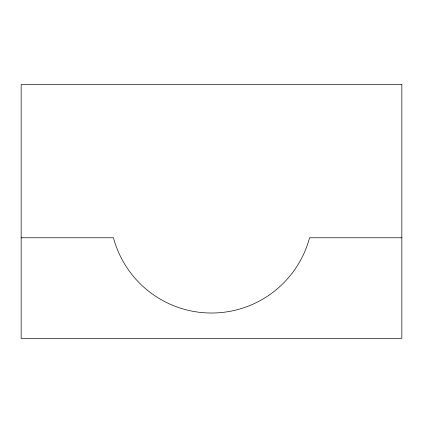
<?xml version="1.0" encoding="UTF-8"?>
<svg xmlns="http://www.w3.org/2000/svg" width="423" height="423" viewBox="0 0 423 423"><rect width="100%" height="100%" fill="white"/><g stroke="black" fill="none" stroke-linecap="round" stroke-linejoin="round"><path stroke-width="0.63" d="M21.15 237.774L113.438 237.774A101.52 101.52 0 0 0 309.562 237.774L401.85 237.774M401.85 84.6L21.15 84.6L21.15 338.4L401.85 338.4L401.85 84.6"/></g></svg>
